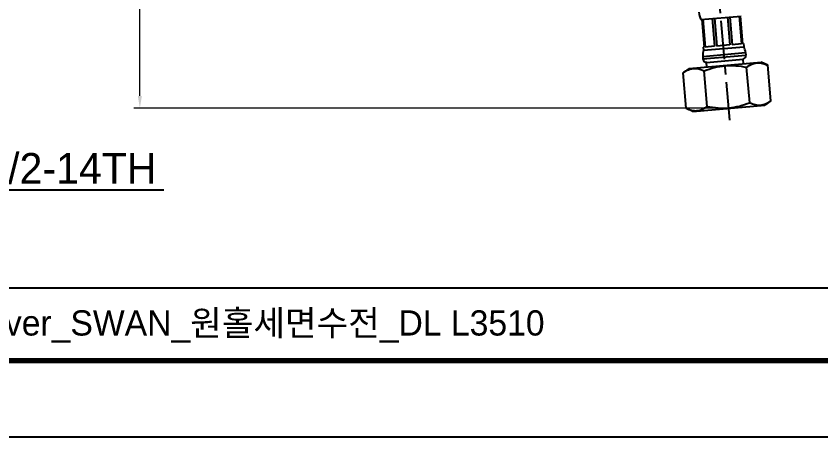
# Model space of a CAD drawing. Extents: x 840 to 1630, y 0 to 579.
# Drawn here: x 1101.9 to 1363.9, y 0 to 136.9 of the extents above; entities that cross this region are included whole.
import ezdxf
from ezdxf import colors
from ezdxf.entities.mleader import LeaderData, LeaderLine
from ezdxf.math import Vec2, Vec3

# ---------------------------------------------------------------- set-up
doc = ezdxf.new("R2010")
doc.units = 0
doc.header["$LTSCALE"] = 10
doc.header["$MEASUREMENT"] = 0
doc.header["$PDMODE"] = 3
doc.header["$PDSIZE"] = -10
doc.linetypes.add('CENTER', pattern=[2, 1.25, -0.25, 0.25, -0.25])
doc.layers.get('0').update_dxf_attribs({"linetype": 'CONTINUOUS'})
doc.layers.get('DEFPOINTS').update_dxf_attribs({"linetype": 'CONTINUOUS'})
doc.layers.add('BODY', color=7, linetype='CONTINUOUS')
doc.layers.add('DEF_LAYER_ASSEM_MEMBER', color=7, linetype='CONTINUOUS')
doc.styles.add('Daelim Dimension', font='')
doc.styles.get('Daelim Dimension').set_extended_font_data('나눔고딕')
doc.dimstyles.new('DEFAULT', dxfattribs={"dimscale": 2, "dimtxt": 2, "dimasz": 2, "dimexe": 0, "dimexo": 2, "dimgap": 1, "dimtad": 1, "dimdec": 0, "dimzin": 9, "dimdsep": 46, "dimtxsty": 'Daelim Dimension', "dimcen": 0.5, "dimclrd": 5, "dimclre": 5, "dimclrt": 256, "dimadec": 1, "dimazin": 0, "dimtfac": 1, "dimtdec": 0, "dimtix": 1, "dimtmove": 0, "dimatfit": 3, "dimfxl": 1, "dimtolj": 1, "dimtzin": 1, "dimlwd": 9, "dimlwe": 9, "dimarcsym": 0})

# ---------------------------------------------------------------- blocks, each defined once
blk = doc.blocks.new('*D2')
at = {"color": 5, "lineweight": 9, "ltscale": 0.5, "transparency": 16777216}
for p, q in [((1298.6, 242.3), (1140.24, 242.3)), ((1142.24, 110.89), (1142.24, 238.3)), ((1329.98, 106.89), (1140.24, 106.89))]:
    blk.add_line(p, q, dxfattribs=at)
at = {"color": 5, "ltscale": 0.5, "transparency": 16777216}
for points in [[(1141.57, 238.3), (1142.9, 238.3), (1142.24, 242.3)], [(1141.57, 110.89), (1142.9, 110.89), (1142.24, 106.89)]]:
    blk.add_solid(points, dxfattribs=at)
at = {"layer": 'DEFPOINTS', "color": 0, "ltscale": 0.5, "transparency": 16777216}
for p in [(1142.24, 242.3), (1302.6, 242.3), (1333.98, 106.89)]:
    blk.add_point(p, dxfattribs=at)
at = {"color": 7, "lineweight": -3, "ltscale": 0.5, "transparency": 16777216, "insert": (1134.79, 174.59), "char_height": 10, "attachment_point": 5, "rotation": 90, "style": 'Daelim Dimension'}
blk.add_mtext('\\A1;360', dxfattribs=at)

msp = doc.modelspace()

# ---------------------------------------------------------------- linework, layer by layer
at = {"color": 5, "lineweight": -3}
msp.add_line((852.66, 48.49), (1488.68, 48.49), dxfattribs=at)
at = {"lineweight": -3, "ltscale": 0.5}
msp.add_lwpolyline([(839.96, 0), (1629.84, 0), (1629.84, 578.76), (839.96, 578.76)], close=True, dxfattribs=at)
at = {"color": 5, "linetype": 'ByBlock', "lineweight": -3, "const_width": 1.82}
msp.add_lwpolyline([(852.66, 24.78), (1617.06, 24.78), (1617.06, 565.32), (852.66, 565.32)], close=True, dxfattribs=at)
at = {"layer": 'BODY', "color": 1, "linetype": 'CENTER', "lineweight": -3}
msp.add_line((1334.32, 102.96), (1321.82, 245.87), dxfattribs=at)
at = {"layer": 'DEF_LAYER_ASSEM_MEMBER', "color": 7, "linetype": 'Continuous', "lineweight": -3}
for p, q in [((1324.83, 135.7), (1337.97, 136.85)), ((1333.51, 136.46), (1334.3, 127.5)), ((1334.3, 136.53), (1335.09, 127.56)), ((1337.3, 136.79), (1338.08, 127.83)), ((1337.63, 136.82), (1338.41, 127.85)), ((1325.17, 135.73), (1325.96, 126.77)), ((1325.5, 135.76), (1326.29, 126.79)), ((1328.5, 136.02), (1329.28, 127.06)), ((1329.29, 136.09), (1330.07, 127.13)), ((1325.96, 126.77), (1325.61, 126.74)), ((1325.61, 126.74), (1325.7, 125.74)), ((1325.7, 125.74), (1338.85, 126.89)), ((1329.28, 127.06), (1326.29, 126.79)), ((1334.3, 127.5), (1330.07, 127.13)), ((1338.08, 127.83), (1335.09, 127.56)), ((1338.76, 127.89), (1338.41, 127.85)), ((1338.76, 127.89), (1338.85, 126.89)), ((1325.47, 123.75), (1325.54, 122.91)), ((1339.42, 124.97), (1339.49, 124.13)), ((1321.02, 119.81), (1344.48, 121.86)), ((1326.64, 121.81), (1338.6, 122.85)), ((1326.77, 120.31), (1326.64, 121.81)), ((1338.73, 121.36), (1338.6, 122.85)), ((1346.66, 120.85), (1344.48, 121.86)), ((1347.67, 109.29), (1346.66, 120.85)), ((1321.02, 119.81), (1319.05, 118.43)), ((1320.06, 106.88), (1319.05, 118.43)), ((1326.96, 107.48), (1325.95, 119.03)), ((1340.77, 108.69), (1339.76, 120.24)), ((1322.24, 105.86), (1345.7, 107.91)), ((1347.67, 109.29), (1345.7, 107.91)), ((1322.24, 105.86), (1320.06, 106.88))]:
    msp.add_line(p, q, dxfattribs=at)
at = {"layer": 'DEF_LAYER_ASSEM_MEMBER', "color": 9, "linetype": 'Continuous', "lineweight": -3}
for p, q in [((1325.47, 123.75), (1339.42, 124.97)), ((1325.54, 122.91), (1339.49, 124.13))]:
    msp.add_line(p, q, dxfattribs=at)
at = {"layer": 'DEF_LAYER_ASSEM_MEMBER', "color": 7, "linetype": 'Continuous', "lineweight": -3}
for centre, radius, start, end in [((1332.18, 138.85), 8, 185, 203.1949), ((1334.43, 124.54), 5, 5, 28.0739), ((1330.45, 124.19), 5, 161.9261, 185), ((1338.29, 124.03), 1.2, 284.4706, 5), ((1326.74, 123.02), 1.2, 185, 275), ((1343.87, 113.05), 5.14, 275.0094, 276.0224), ((1343.69, 113.79), 5.91, 287.0867, 288.6552), ((1323.16, 111.23), 5.14, 273.9772, 275.0075)]:
    msp.add_arc(centre, radius, start, end, dxfattribs=at)
for points, start_tangent, end_tangent in [([(1325.95, 119.03), (1329.3, 120.11), (1332.76, 120.71), (1336.28, 120.72), (1339.76, 120.24)], (0.932926, 0.360069), (0.981278, -0.192598)), ([(1339.76, 120.24), (1341.4, 121.17), (1343.11, 121.61), (1344.88, 121.48), (1346.66, 120.85)], (0.819039, 0.573739), (0.906308, -0.422618)), ([(1319.05, 118.43), (1319.6, 118.79), (1321.29, 119.58)], (0.819152, 0.573576), (0.955966, 0.293477)), ([(1321.29, 119.58), (1322.44, 119.8), (1323.61, 119.77), (1325.95, 119.03)], (0.955966, 0.293477), (0.906224, -0.422798)), ([(1323.61, 106.11), (1325.33, 106.55), (1326.96, 107.48)], (0.996182, 0.087296), (0.819039, 0.573739)), ([(1326.96, 107.48), (1330.45, 107), (1333.96, 107.02), (1337.42, 107.61), (1340.77, 108.69)], (0.981278, -0.192598), (0.932926, 0.360069)), ([(1340.77, 108.69), (1342.54, 108.06), (1344.31, 107.92)], (0.906224, -0.422798), (0.996181, 0.08731)), ([(1344.4, 107.93), (1345.43, 108.14)], (0.994482, 0.104908), (0.955888, 0.293732)), ([(1345.58, 108.19), (1346.12, 108.4), (1347.67, 109.29)], (0.947489, 0.319788), (0.819152, 0.573576)), ([(1320.06, 106.88), (1321.79, 106.26), (1323.51, 106.1)], (0.906308, -0.422618), (0.997591, 0.069369))]:
    msp.add_spline(points, degree=3, dxfattribs=dict(at, start_tangent=start_tangent, end_tangent=end_tangent))

# ---------------------------------------------------------------- texts
at = {"color": 2, "lineweight": -3, "insert": (994.47, 41.16), "char_height": 8.198, "width": 362.8925, "attachment_point": 1, "style": 'Daelim Dimension'}
msp.add_mtext('{\\fPretendard Variable SemiBold|b0|i0|c129|p2;대림바스(주)} Single lever_SWAN_원홀세면수전_DL L3510', dxfattribs=at)

# ---------------------------------------------------------------- dimensions: what is measured, and where the dimension line sits
at = {"color": 5, "lineweight": -3, "ltscale": 0.5}
dim = msp.add_linear_dim(base=(1142.24, 242.3), p1=(1333.98, 106.89), p2=(1302.6, 242.3), angle=90, text='360', dimstyle='DEFAULT', override={"dimtxt": 5, "dimexe": 1, "dimclrt": 7}, dxfattribs=at)
dim.commit()
dim.dimension.update_dxf_attribs({"geometry": '*D2', "text_midpoint": (1134.79, 174.59)})

# ---------------------------------------------------------------- leaders
at = {"ltscale": 0.5}
ml = msp.add_multileader_mtext('Standard', dxfattribs=at)
ml.set_content('G1/2-14TH', color=256, style='Daelim Dimension')
ml.set_leader_properties(color=5)
ml.build(insert=Vec2(0, 0))
ml.multileader.update_dxf_attribs({"text_left_attachment_type": 6, "text_right_attachment_type": 6, "dogleg_length": 0.36, "arrow_head_size": 5})
ctx = ml.context
ctx.base_point, ctx.char_height, ctx.arrow_head_size, ctx.landing_gap_size, ctx.plane_origin = Vec3(1081.42, 80.33), 10, 5, 0.09, Vec3(1065.88, 106.44)
ctx.left_attachment, ctx.right_attachment = 6, 6
notes = []
notes.append((ctx, [(0, (1, 1, 0), (1081.06, 80.33), (1, 0), 0.36, [(0, [(1065.88, 106.44)], 0, [])])]))
ctx.mtext.insert, ctx.mtext.flow_direction = Vec3(1081.51, 92.33), 5
for ctx, leaders in notes:
    for number, flags, end, landing, length, lines in leaders:
        leader = LeaderData()
        leader.index, (leader.has_last_leader_line, leader.has_dogleg_vector, leader.attachment_direction) = number, flags
        leader.last_leader_point, leader.dogleg_vector, leader.dogleg_length = Vec3(end), Vec3(landing), length
        for number, points, colour, breaks in lines:
            line = LeaderLine()
            line.index, line.vertices, line.color, line.breaks = number, Vec3.list(points), colors.encode_raw_color(colour), breaks
            leader.lines.append(line)
        ctx.leaders.append(leader)

doc.saveas('drawing.dxf')
